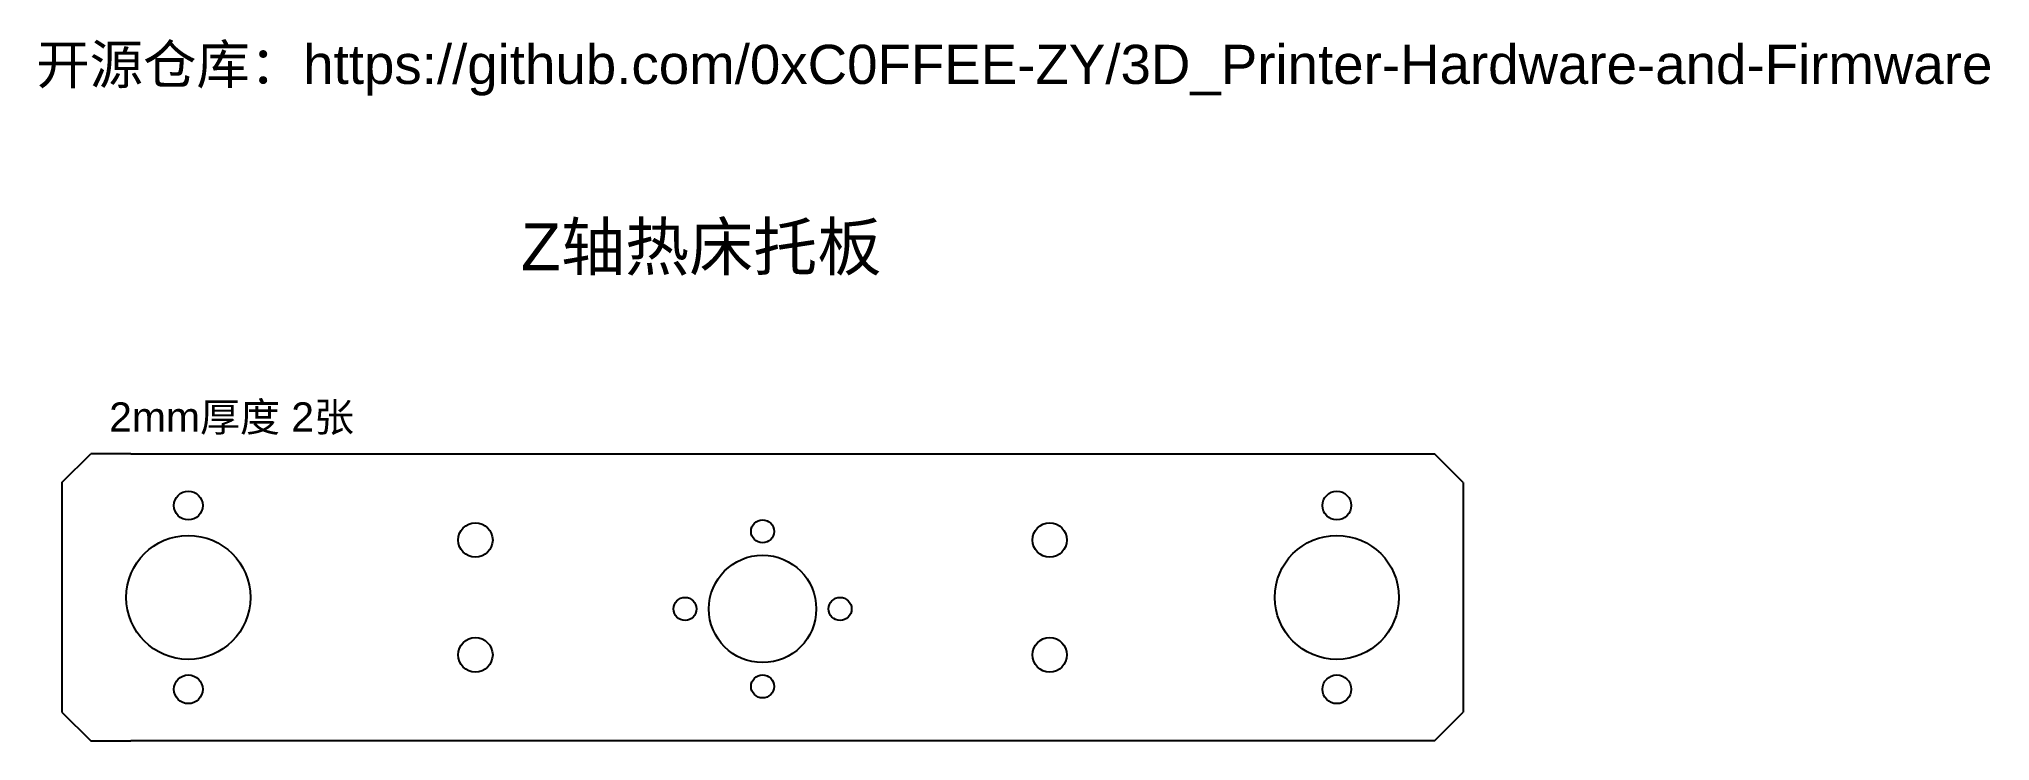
# Model space of a CAD drawing. Header units: millimetres. Extents: x 2255 to 2595, y 2065 to 2187.
import ezdxf

# ---------------------------------------------------------------- set-up
doc = ezdxf.new("R2010")
doc.units = ezdxf.units.MM
doc.styles.get("Standard").update_dxf_attribs({"font": 'arial.ttf'})

msp = doc.modelspace()

# ---------------------------------------------------------------- linework, layer by layer
for p, q in [((2259.09, 2109.56), (2264.09, 2114.56)), ((2271.09, 2114.56), (2264.09, 2114.56)), ((2271.09, 2114.56), (2381.09, 2114.56)), ((2381.09, 2114.56), (2491.09, 2114.56)), ((2491.09, 2114.56), (2498.09, 2114.56)), ((2503.09, 2109.56), (2498.09, 2114.56)), ((2259.09, 2109.56), (2259.09, 2069.56)), ((2503.09, 2109.56), (2503.09, 2069.56)), ((2259.09, 2069.56), (2264.09, 2064.56)), ((2498.09, 2064.56), (2503.09, 2069.56)), ((2264.09, 2064.56), (2271.09, 2064.56)), ((2491.09, 2064.56), (2271.09, 2064.56)), ((2498.09, 2064.56), (2491.09, 2064.56))]:
    msp.add_line(p, q)
for centre, radius in [((2281.09, 2105.56), 2.5), ((2481.09, 2105.56), 2.5), ((2381.09, 2101.06), 2), ((2281.09, 2089.56), 10.8), ((2331.09, 2099.56), 3), ((2431.09, 2099.56), 3), ((2481.09, 2089.56), 10.8), ((2381.09, 2087.56), 9.35), ((2367.59, 2087.56), 2), ((2394.59, 2087.56), 2), ((2331.09, 2079.56), 3), ((2431.09, 2079.56), 3), ((2281.09, 2073.56), 2.5), ((2381.09, 2074.06), 2), ((2481.09, 2073.56), 2.5)]:
    msp.add_circle(centre, radius)

# ---------------------------------------------------------------- texts
at = {"attachment_point": 1}
for s, width, gutter_width, insert, char_height in [('{\\fSimSun|b0|i0|c134|p2;开源仓库：}https://github.com/0xC0FFEE-ZY/3D_Printer-Hardware-and-Firmware', 340.6816, 34.08, (2254.61, 2185.8), 6.8157), ('2mm{\\fSimSun|b0|i0|c134|p2;厚度} 2{\\fSimSun|b0|i0|c134|p2;张}', 64.97, 25.5, (2267.3, 2123.53), 5.0998)]:
    msp.add_mtext_dynamic_manual_height_columns(s, width=width, gutter_width=gutter_width, heights=[0], dxfattribs=dict(at, insert=insert, char_height=char_height))
at = {"insert": (2338.98, 2154.72), "char_height": 8.1865, "width": 129.0418, "attachment_point": 1}
msp.add_mtext('Z{\\fSimSun|b0|i0|c134|p2;轴热床托板}', dxfattribs=at)

doc.saveas('drawing.dxf')
